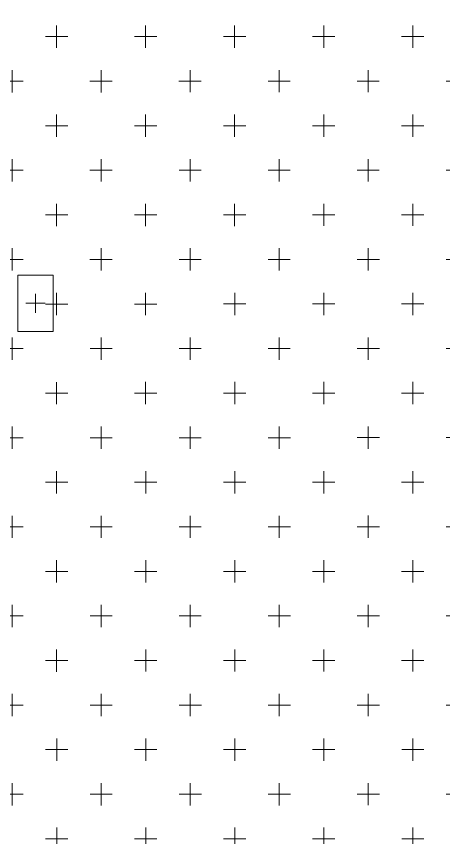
# Model space of a CAD drawing. Header units: millimetres. Extents: x 652937 to 1670132, y 1473552 to 2851037.
# Drawn here: x 761750 to 764796, y 1542604 to 1548454 of the extents above; entities that cross this region are included whole.
import ezdxf

# ---------------------------------------------------------------- set-up
doc = ezdxf.new("R2010")
doc.units = ezdxf.units.MM
doc.linetypes.add('HIDDEN', pattern=[0.375, 0.25, -0.125])
doc.layers.add('A-FLOR-E', color=2, linetype='Continuous', lineweight=9)
doc.layers.add('S-230-A-FLOOR', color=2, linetype='Continuous', lineweight=9)
doc.layers.add('DIM', color=1, linetype='Continuous')
doc.layers.add('TEXT', color=3, linetype='Continuous')

# ---------------------------------------------------------------- blocks, each defined once
blk = doc.blocks.new('C25')
at = {"layer": 'S-230-A-FLOOR', "color": 251}
for p, q in [((0, 0.0686), (0, -0.0686)), ((-0.0686, 0), (0.0686, 0))]:
    blk.add_line(p, q, dxfattribs=at)
at = {"layer": 'S-230-A-FLOOR', "color": 11, "linetype": 'HIDDEN', "ltscale": 5}
blk.add_lwpolyline([(0.125, 0.2), (0.125, -0.2), (-0.125, -0.2), (-0.125, 0.2)], close=True, dxfattribs=at)
blk = doc.blocks.new('W-1-PP18-ST_ENT3_REV02_20260413-050421_PP18_ENT3_MAIN_PLAN')
at = {"layer": 'A-FLOR-E'}
h = blk.add_hatch(dxfattribs=at)
h.set_pattern_fill('CROSS', color=250, scale=50, angle=210.769)
h.set_pattern_definition([(90.0083, (9903.9, -26817.58), (-317.546, 317.454), [158.75, -476.25]), (180.0083, (9983.25, -26738.2), (-317.454, -317.546), [158.75, -476.25])])
h.paths.add_polyline_path([(10552.8, -11720.1), (10552.7, -10920), (11302.5, -10919.9), (11302.6, -11720)], flags=16)
h.paths.add_polyline_path([(18712.4, -10369.2), (18712.7, -10275.1), (20062.2, -10275), (20062.2, -7304.8), (20062.2, 1006.5), (8350.2, 1013.8), (8352.6, -15559), (13097.4, -15549.9), (13097.4, -10370)])
at = {"layer": 'TEXT'}
h = blk.add_hatch(dxfattribs=at)
h.set_pattern_fill('ANSI34', color=250, scale=21.831008, angle=305.769)
h.set_pattern_definition([(230.0083, (16484.82, -22407.65), (318.622, -267.277), []), (230.0083, (16387.17, -22416.2), (318.622, -267.277), []), (230.0083, (16289.52, -22424.77), (318.622, -267.277), []), (230.0083, (16191.87, -22433.32), (318.622, -267.277), [])])
h.paths.add_polyline_path([(8351.9, -15550.1), (8350.2, 1004.8), (20060.2, 1006.6), (20061.9, -15548.3)], flags=16)
h.paths.add_polyline_path([(8201.9, -15700.1), (8201.1, 1155.7), (20210.7, 1155.9), (20211.5, -15699.8)])
at = {"layer": 'DIM', "color": 4, "xscale": 1000.000000000001, "yscale": 1000.000000000001, "zscale": 1000.000000000001, "rotation": 0.008308105617240186}
blk.add_blockref('C25', (13122.4, -4340), dxfattribs=at)

msp = doc.modelspace()

# ---------------------------------------------------------------- block references
at = {"color": 6, "rotation": 180}
msp.add_blockref('W-1-PP18-ST_ENT3_REV02_20260413-050421_PP18_ENT3_MAIN_PLAN', (775008.1769, 1542070.4203), dxfattribs=at)

doc.saveas('drawing.dxf')
